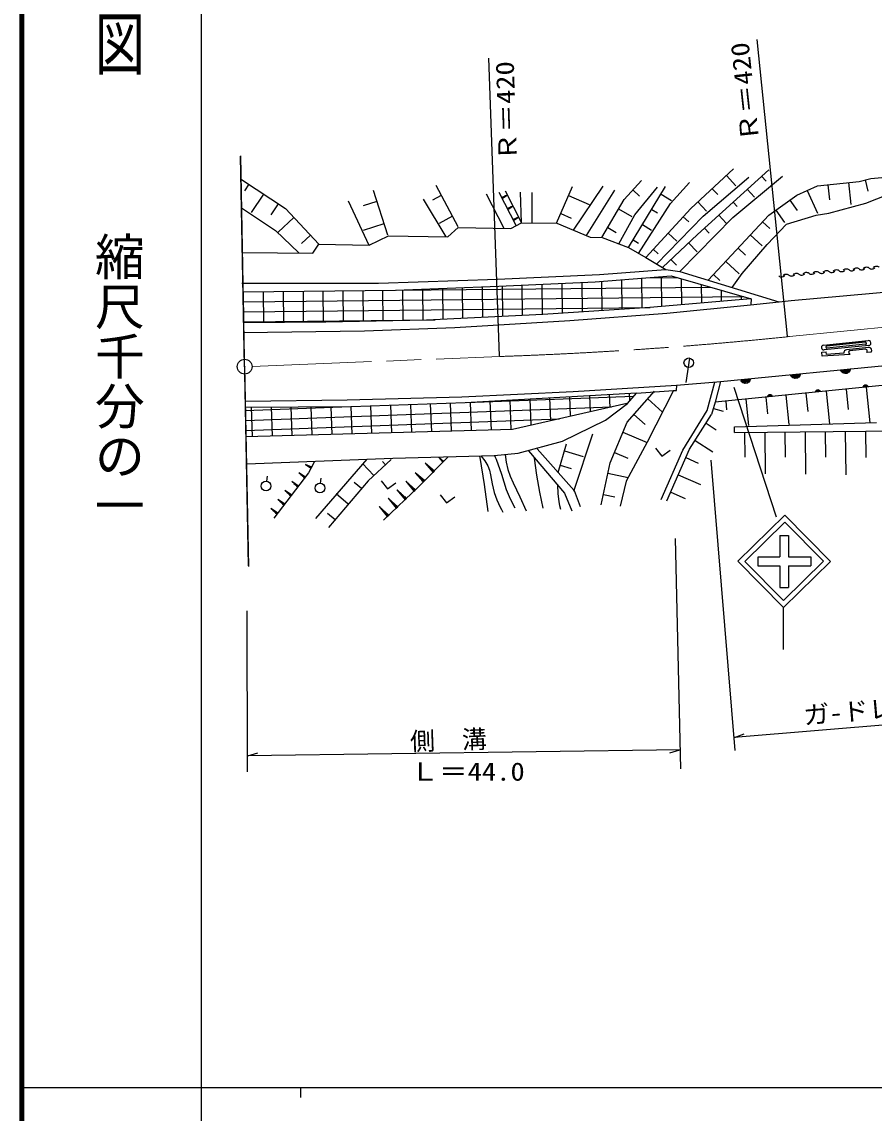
# Model space of a CAD drawing. Units: millimetres, scale not verified. Extents: x 40000 to 680000, y 20000 to 380000.
# Drawn here: x 40000 to 125604, y 202409 to 312102 of the extents above; entities that cross this region are included whole.
import ezdxf
from ezdxf.enums import TextEntityAlignment as Align

# ---------------------------------------------------------------- set-up
doc = ezdxf.new("R2010")
doc.units = ezdxf.units.MM
doc.header["$LTSCALE"] = 1000
doc.linetypes.add('CHAIN', pattern=[18.5, 12, -1.5, 3.5, -1.5])
for name, color, linetype, lineweight in [('M-BGD', 7, 'Continuous', 25), ('M-BMK', 2, 'CHAIN', 13), ('M-TTL', 2, 'Continuous', 140), ('M-TTL-BAND', 7, 'Continuous', 25)]:
    doc.layers.add(name, color=color, linetype=linetype, lineweight=lineweight)
doc.styles.add('@ＭＳ ゴシック', font='')
doc.styles.add('ＭＳ ゴシック', font='')
doc.styles.get('@ＭＳ ゴシック').set_extended_font_data('@MS Gothic')
doc.styles.get('ＭＳ ゴシック').set_extended_font_data('MS Gothic')

# ---------------------------------------------------------------- blocks, each defined once
blk = doc.blocks.new('BUHIN1')
at = {"color": 7, "linetype": 'Continuous', "lineweight": 25}
for radius in [746, 22.5]:
    blk.add_circle((0, 0), radius, dxfattribs=at)
blk = doc.blocks.new('BUHIN4')
at = {"color": 7, "linetype": 'Continuous', "lineweight": 25}
blk.add_line((-138, 182), (-453, 598), dxfattribs=at)
blk.add_circle((158, -209), 484, dxfattribs=at)
blk = doc.blocks.new('BUHIN5')
at = {"color": 7, "linetype": 'Continuous', "lineweight": 25}
blk.add_lwpolyline([(-813, -169), (213, -281), (383, 737)], dxfattribs=at)
blk = doc.blocks.new('BUHIN26')
at = {"color": 7, "linetype": 'Continuous', "lineweight": 25}
for p, q in [((349, 328), (-252, -407)), ((-188, -428), (382, 269)), ((406, 201), (-114, -436)), ((-37, -441), (423, 122)), ((433, 36), (50, -432)), ((173, -381), (409, -92))]:
    blk.add_line(p, q, dxfattribs=at)
blk.add_lwpolyline([(316, 387), (380, 283), (419, 177), (443, 32), (420, -91), (374, -206), (276, -326), (173, -393), (57, -440), (-90, -446), (-204, -431), (-316, -387)], close=True, dxfattribs=at)
blk = doc.blocks.new('BUHIN27')
at = {"color": 7, "linetype": 'Continuous', "lineweight": 25}
for p, q in [((-217, -18), (-26, 216)), ((18, 220), (-211, -61)), ((-87, 190), (-205, 46)), ((-203, -101), (57, 218)), ((94, 214), (-191, -135)), ((-174, -164), (126, 204))]:
    blk.add_line(p, q, dxfattribs=at)
blk.add_lwpolyline([(-158, -194), (-190, -142), (-210, -89), (-221, -16), (-210, 45), (-187, 103), (-138, 163), (-87, 196), (-29, 220), (45, 223), (102, 216), (158, 194)], close=True, dxfattribs=at)
blk = doc.blocks.new('BUHIN75')
at = {"color": 7, "linetype": 'Continuous', "lineweight": 25}
blk.add_line((-1505, 1988), (0, 0), dxfattribs=at)
blk.add_circle((-1215, 1604), 481, dxfattribs=at)
blk = doc.blocks.new('BUHIN80')
at = {"color": 7, "linetype": 'Continuous', "lineweight": 25}
for points in [[(-324, -388), (-259, -380), (-192, -356), (-135, -322), (-84, -282), (-32, -220), (14, -140), (38, -88), (53, -15), (62, 50)], [(-71, -53), (-60, 34), (-44, 96), (-15, 164), (23, 228), (71, 286), (135, 335), (202, 368), (271, 383), (324, 388)]]:
    blk.add_lwpolyline(points, dxfattribs=at)
blk = doc.blocks.new('BUHIN82')
at = {"color": 7, "linetype": 'Continuous', "lineweight": 25}
for p, q in [((579, 5), (-483, -4)), ((-210, 22), (579, 29)), ((579, 53), (72, 49)), ((344, 75), (578, 77)), ((-210, -26), (579, -19)), ((579, -37), (72, -41)), ((346, -66), (580, -64))]:
    blk.add_line(p, q, dxfattribs=at)
blk.add_lwpolyline([(599, 98), (-600, -5), (601, -88)], close=True, dxfattribs=at)
blk = doc.blocks.new('BUHIN83')
at = {"color": 7, "linetype": 'Continuous', "lineweight": 25}
for p, q in [((627, -16), (-523, 13)), ((-227, 32), (628, 10)), ((628, 36), (79, 50)), ((376, 69), (629, 62)), ((-228, -20), (626, -42)), ((626, -61), (77, -47)), ((372, -84), (625, -90))]:
    blk.add_line(p, q, dxfattribs=at)
blk.add_lwpolyline([(652, 85), (-650, 16), (647, -117)], close=True, dxfattribs=at)
blk = doc.blocks.new('BUHIN85')
at = {"color": 7, "linetype": 'Continuous', "lineweight": 25}
for p, q in [((383, 51), (-319, -42)), ((-141, -2), (381, 66)), ((-137, -34), (385, 35)), ((378, 82), (43, 38)), ((386, 23), (51, -21)), ((222, 78), (376, 98)), ((234, -15), (389, 5))]:
    blk.add_line(p, q, dxfattribs=at)
blk.add_lwpolyline([(388, 114), (-397, -52), (405, -9)], close=True, dxfattribs=at)
blk = doc.blocks.new('BUHIN95')
at = {"color": 7, "linetype": 'Continuous', "lineweight": 25}
for p, q in [((20, 104), (-99, -272)), ((-88, -276), (73, 230)), ((43, 96), (-76, -279)), ((-85, -154), (-121, -265)), ((-108, -269), (-31, -28)), ((-65, -283), (12, -42)), ((-18, -175), (-54, -287))]:
    blk.add_line(p, q, dxfattribs=at)
blk.add_lwpolyline([(-47, -300), (91, 286), (-135, -272)], close=True, dxfattribs=at)
blk = doc.blocks.new('BUHIN125')
at = {"color": 7, "linetype": 'Continuous', "lineweight": 25}
blk.add_line((0, 0), (425, 950), dxfattribs=at)

msp = doc.modelspace()

# ---------------------------------------------------------------- hatches: boundary and pattern name
at = {"layer": 'M-BGD'}
h = msp.add_hatch(dxfattribs=at)
h.set_pattern_fill('USER', color=256, style=0, pattern_type=2)
h.set_pattern_definition([(0.5927, (62271, 284956), (-10.344, 999.947), []), (90.593, (62271, 284956), (-3999.8, -41.38), []), (90.593, (64281, 283977), (-3999.8, -41.38), [])])
h.paths.add_polyline_path([(62271, 284956), (77537, 285114), (87907, 285535), (97593, 285956), (105226, 286588), (113228, 284272), (103068, 283377), (92329, 282693), (80643, 282114), (70535, 281903), (62271, 281850)])
h = msp.add_hatch(dxfattribs=at)
h.set_pattern_fill('USER', color=256, style=0, pattern_type=2)
h.set_pattern_definition([(2.1016, (73062, 273428), (-36.672, 999.327), []), (92.102, (73062, 273428), (-3997.3, -146.7), []), (92.102, (75097, 272502), (-3997.3, -146.7), [])])
h.paths.add_polyline_path([(62428, 273375), (73062, 273428), (84538, 273849), (101752, 274796), (100752, 273743), (89276, 271111), (62481, 270374)])

# ---------------------------------------------------------------- linework, layer by layer
for p, q in [((116905, 280499), (113866, 310326)), ((87958, 278515), (86900, 308443)), ((61948, 298631), (62341, 278284)), ((62376, 277443), (61977, 298594)), ((62376, 277443), (61977, 298594)), ((107192, 293329), (111488, 297319)), ((62072, 296260), (66480, 293328)), ((107844, 290721), (115017, 297242)), ((108441, 292556), (113017, 296484)), ((110772, 296654), (111726, 295626)), ((111416, 292441), (116411, 296598)), ((114300, 296590), (114762, 296082)), ((124084, 296057), (125286, 296369)), ((124685, 296213), (124982, 295068)), ((125286, 296369), (127869, 296592)), ((62807, 295771), (62373, 295120)), ((75295, 295173), (76730, 290684)), ((81568, 295669), (83793, 291526)), ((88545, 295101), (90168, 291914)), ((93708, 291863), (95301, 295554)), ((95423, 291152), (98371, 295573)), ((96707, 290615), (99551, 295189)), ((100479, 294250), (102244, 296168)), ((100939, 289417), (104660, 295554)), ((101361, 295209), (102037, 294587)), ((101577, 292708), (103827, 295492)), ((105162, 293852), (107068, 295950)), ((109340, 295324), (109887, 294734)), ((112865, 295286), (113596, 294482)), ((117849, 294677), (119898, 295612)), ((118873, 295144), (119918, 292856)), ((119898, 295612), (124084, 296057)), ((120944, 295723), (121105, 294208)), ((123037, 295946), (123271, 293747)), ((124762, 293890), (129490, 295721)), ((64276, 294794), (63038, 292933)), ((72776, 294099), (74859, 289670)), ((75654, 294051), (74279, 293611)), ((80306, 294261), (82588, 290506)), ((82124, 294633), (81261, 294170)), ((88439, 291329), (86677, 294773)), ((89645, 291640), (87939, 294949)), ((90168, 291885), (90090, 294979)), ((91259, 291878), (91259, 294953)), ((94907, 294643), (96993, 293743)), ((98262, 290438), (100479, 294250)), ((104195, 294787), (105244, 294151)), ((107908, 293994), (108778, 293057)), ((111430, 293981), (111845, 293525)), ((115017, 292672), (117849, 294677)), ((117141, 294176), (117876, 293138)), ((62077, 293419), (65475, 291117)), ((65745, 293817), (64997, 292693)), ((66480, 293328), (69821, 289761)), ((99932, 293310), (101252, 292543)), ((101920, 288819), (105162, 293852)), ((102661, 288414), (107192, 293329)), ((103265, 293253), (103830, 292910)), ((115725, 293173), (116611, 291922)), ((121064, 292861), (124762, 293890)), ((67315, 292437), (65731, 290952)), ((76372, 291806), (74285, 291139)), ((83237, 292562), (81902, 291845)), ((89121, 291315), (90195, 291885)), ((90195, 291885), (93725, 291863)), ((93725, 291863), (97079, 290460)), ((94121, 292821), (95170, 292369)), ((99975, 289772), (101577, 292708)), ((103751, 287751), (108441, 292556)), ((106094, 287004), (111416, 292441)), ((106437, 292511), (106988, 292004)), ((108944, 286131), (115017, 292672)), ((109996, 292677), (110725, 291876)), ((114400, 292007), (115125, 291335)), ((116793, 291755), (119767, 292670)), ((119767, 292670), (121064, 292861)), ((65475, 291117), (67821, 288881)), ((82769, 290503), (83837, 291424)), ((83837, 291424), (89121, 291315)), ((98839, 291431), (99677, 290943)), ((102335, 291718), (103239, 291170)), ((104345, 287412), (107844, 290721)), ((104929, 290874), (105799, 290072)), ((108561, 291373), (109036, 290851)), ((114848, 289734), (116793, 291755)), ((68986, 290653), (68101, 289824)), ((69224, 288859), (69838, 289758)), ((69838, 289758), (74881, 289648)), ((74881, 289648), (76810, 290591)), ((76810, 290591), (82769, 290503)), ((97079, 290460), (98269, 290438)), ((98269, 290438), (100923, 289416)), ((101404, 290184), (101924, 289869)), ((106962, 289887), (107824, 288975)), ((112331, 286797), (114848, 289734)), ((113166, 290678), (114346, 289583)), ((62143, 288925), (69224, 288859)), ((100923, 289416), (102662, 288414)), ((103420, 289238), (103914, 288782)), ((111932, 289349), (112676, 288659)), ((102662, 288414), (104694, 287205)), ((105197, 288218), (105742, 287641)), ((110698, 288020), (112033, 286780)), ((87761, 286244), (98023, 286709)), ((97593, 285956), (105226, 286588)), ((98023, 286709), (104649, 287202)), ((104674, 287217), (106093, 287005)), ((105221, 286586), (113240, 284255)), ((106093, 287005), (116029, 283960)), ((109464, 286691), (110105, 286095)), ((111346, 285395), (112331, 286797)), ((62095, 285821), (75837, 285821)), ((75837, 285821), (87761, 286244)), ((77537, 285114), (87907, 285535)), ((87907, 285535), (97593, 285956)), ((62271, 284956), (77537, 285114)), ((113228, 284272), (103068, 283377)), ((113240, 284255), (113230, 283682)), ((116048, 283954), (117275, 284108)), ((117275, 284108), (128832, 285143)), ((103068, 283377), (92329, 282692)), ((104787, 282804), (113173, 283648)), ((113173, 283648), (116048, 283954)), ((80643, 282113), (70535, 281903)), ((92329, 282692), (80643, 282113)), ((83500, 281386), (95051, 282076)), ((95051, 282076), (104787, 282804)), ((62226, 280888), (74415, 281041)), ((70535, 281903), (62271, 281850)), ((74415, 281041), (83500, 281386)), ((110187, 275935), (150319, 279911)), ((120528, 279618), (125005, 280070)), ((124722, 279891), (120841, 279499)), ((123853, 279954), (124806, 280050)), ((120350, 278896), (120797, 278941)), ((120390, 278498), (120350, 278896)), ((123195, 278681), (120390, 278498)), ((125055, 279573), (120578, 279120)), ((120824, 278677), (120797, 278941)), ((122571, 278791), (120827, 278677)), ((124742, 279692), (120862, 279300)), ((125026, 279369), (122837, 279148)), ((124742, 279190), (123150, 279029)), ((125314, 278896), (124866, 278850)), ((62365, 277441), (62375, 277441)), ((62370, 276785), (62743, 257409)), ((62376, 277443), (62755, 257367)), ((62376, 277443), (62755, 257367)), ((144981, 277419), (109638, 273875)), ((95374, 274950), (105748, 275585)), ((105748, 275585), (110189, 275941)), ((105755, 275046), (105784, 275588)), ((108823, 273036), (109613, 275895)), ((109653, 273877), (110189, 275941)), ((111496, 275380), (115755, 262339)), ((124808, 275396), (125170, 271788)), ((72689, 274103), (84198, 274420)), ((84198, 274420), (95374, 274950)), ((84538, 273849), (101752, 274796)), ((100789, 271863), (103549, 274968)), ((100817, 273744), (101750, 274771)), ((101750, 274771), (105435, 275050)), ((105465, 275053), (102798, 269845)), ((105435, 275050), (105755, 275046)), ((114724, 274385), (114893, 272706)), ((116741, 274587), (117039, 271612)), ((118758, 274790), (118945, 272920)), ((120775, 274992), (121105, 271700)), ((122792, 275194), (122998, 273135)), ((62429, 273375), (73062, 273428)), ((62450, 273961), (72689, 274103)), ((73062, 273428), (84538, 273849)), ((100752, 273743), (89276, 271111)), ((98624, 272065), (100817, 273744)), ((102859, 274192), (104350, 272867)), ((109638, 273875), (109279, 272620)), ((109455, 273238), (110444, 272955)), ((110691, 273981), (110780, 273092)), ((112707, 274183), (112974, 271524)), ((94286, 269966), (98624, 272065)), ((101479, 272639), (102613, 271631)), ((106399, 269046), (108823, 273036)), ((107055, 269160), (109279, 272620)), ((89276, 271111), (62481, 270374)), ((99095, 267785), (100789, 271863)), ((108723, 271755), (109748, 271095)), ((111572, 270819), (111586, 271380)), ((111585, 270822), (129780, 271006)), ((111586, 271380), (125847, 271845)), ((124726, 270955), (124753, 268318)), ((89855, 268753), (94286, 269966)), ((95436, 264944), (97337, 270686)), ((100366, 270843), (102792, 269836)), ((102798, 269845), (100711, 265941)), ((107611, 270025), (109388, 268882)), ((112596, 270832), (112621, 268354)), ((114617, 270852), (114660, 266679)), ((116639, 270873), (116665, 268342)), ((118661, 270893), (118704, 266631)), ((120682, 270914), (120709, 268330)), ((122704, 270934), (122748, 266584)), ((87429, 268520), (89855, 268753)), ((90886, 268971), (94503, 264720)), ((91744, 269195), (95473, 264981)), ((93862, 266814), (94707, 269696)), ((94496, 268975), (96384, 268421)), ((99519, 268805), (100868, 268244)), ((104199, 264086), (106399, 269046)), ((104795, 263970), (107055, 269160)), ((62613, 267680), (77260, 268240)), ((69362, 267829), (68793, 266759)), ((74657, 268141), (69490, 262185)), ((75359, 266503), (74223, 267723)), ((77101, 268124), (74779, 265962)), ((76520, 267584), (76223, 267903)), ((77260, 268240), (87429, 268520)), ((82813, 268375), (79900, 265416)), ((82309, 267900), (81931, 268272)), ((82020, 268168), (82301, 267891)), ((82037, 268185), (82318, 267908)), ((82294, 267885), (82114, 268063)), ((82326, 267917), (82145, 268095)), ((82202, 267957), (82285, 267875)), ((82251, 268008), (82334, 267925)), ((98186, 263551), (99095, 267785)), ((106678, 268295), (107920, 267754)), ((111656, 238861), (109233, 268045)), ((68793, 266759), (65311, 262230)), ((69083, 267291), (68536, 267582)), ((68670, 267495), (69077, 267278)), ((68683, 267519), (69090, 267303)), ((69072, 267269), (68811, 267408)), ((69096, 267316), (68835, 267454)), ((68944, 267319), (69064, 267255)), ((68982, 267392), (69103, 267328)), ((94073, 267534), (95176, 267211)), ((98868, 266726), (100898, 266290)), ((105925, 266565), (108167, 265589)), ((74779, 265962), (70796, 261274)), ((74115, 265181), (73390, 265797)), ((100711, 265941), (100099, 263422)), ((72788, 263618), (71562, 264659)), ((79900, 265416), (76327, 262025)), ((94503, 264720), (95249, 262967)), ((95473, 264981), (96070, 263377)), ((98413, 264609), (99570, 264361)), ((105172, 264835), (106621, 264204)), ((71460, 262055), (70714, 262689)), ((111903, 257878), (116622, 262530)), ((121214, 257872), (116622, 262530)), ((116617, 261823), (112610, 257873)), ((120507, 257877), (116617, 261823)), ((106187, 237008), (105642, 260168)), ((116135, 260474), (116987, 260474)), ((116135, 260474), (116136, 258314)), ((116987, 260474), (116988, 258314)), ((116495, 253220), (111903, 257878)), ((116500, 253927), (112610, 257873)), ((113935, 258313), (113936, 257421)), ((113955, 258313), (116136, 258314)), ((116495, 253220), (121214, 257872)), ((120507, 257877), (116500, 253927)), ((116988, 258314), (119228, 258315)), ((119228, 258315), (119228, 257423)), ((113916, 257421), (116136, 257422)), ((116136, 257422), (116137, 255261)), ((116988, 257422), (119228, 257423)), ((116988, 257422), (116989, 255261)), ((116137, 255261), (116989, 255261)), ((62654, 236703), (62647, 252902)), ((116475, 253220), (116476, 249013)), ((155573, 243845), (111548, 240157)), ((106142, 238936), (62653, 238332)), ((62712, 238311), (63708, 238612)), ((106052, 238911), (105056, 238610))]:
    msp.add_line(p, q, dxfattribs=at)
for points in [[(82349, 267926), (81889, 268313), (82284, 267859)], [(69119, 267333), (68476, 267614), (69069, 267237)]]:
    msp.add_lwpolyline(points, close=True, dxfattribs=at)
for points in [[(86821, 262871), (86452, 265584), (86021, 268298), (86008, 268377), (85993, 268465)], [(86140, 268442), (86499, 267964), (86800, 267462), (86966, 267031), (87076, 266577), (87222, 265678), (87428, 264788), (87702, 264051), (88033, 263334), (88162, 263073), (88298, 262804)], [(89559, 263209), (89084, 264124), (88665, 265059), (88194, 266591), (87664, 268104), (87583, 268297), (87497, 268499)], [(88545, 268601), (88649, 267855), (88812, 267116), (89057, 266443), (89363, 265778), (90026, 264373), (90641, 262956)], [(91469, 268246), (91706, 266539), (92005, 264830), (92165, 264028), (92331, 263226)], [(93801, 265525), (93839, 264686), (93938, 263846), (94009, 263477), (94088, 263108)]]:
    msp.add_lwpolyline(points, dxfattribs=at)
for centre, radius, start, end in [((124732, 279792), 100, 275.77594, 95.77594), ((125030, 279822), 250, 275.77594, 95.77594), ((120553, 279369), 250, 95.77588, 275.77594), ((120852, 279399), 100, 95.77588, 275.77594), ((122866, 278849), 300, 95.52222, 191.17023), ((123165, 278879), 150, 95.77594, 185.77594), ((123300, 278963), 300, 199.15466, 249.67926), ((124759, 279040), 150, 356.17603, 96.57831), ((124610, 279006), 300, 328.70776, 4.66241), ((125057, 279071), 300, 0.99542, 95.97528), ((125110, 279039), 250, 324.94684, 8.42365)]:
    msp.add_arc(centre, radius, start, end, dxfattribs=at)
at = {"layer": 'M-BMK'}
for p, q in [((117110, 280469), (160861, 284830)), ((63133, 277472), (87992, 278464))]:
    msp.add_line(p, q, dxfattribs=at)
msp.add_arc((73714, 698172), 419951, 271.94643, 275.93164, dxfattribs=at)
at = {"layer": 'M-TTL'}
msp.add_line((40000, 380000), (40000, 20000), dxfattribs=at)
at = {"layer": 'M-TTL-BAND'}
for p, q in [((58000, 370000), (58000, 20000)), ((40000, 205000), (579000, 205000)), ((68000, 205000), (68000, 204000))]:
    msp.add_line(p, q, dxfattribs=at)

# ---------------------------------------------------------------- block references
at = {"layer": 'M-BGD', "rotation": 314.92377}
for name, p in [('BUHIN95', (88494, 294537)), ('BUHIN95', (89059, 293432)), ('BUHIN95', (89623, 292327)), ('BUHIN80', (120570, 286955)), ('BUHIN80', (121577, 287044)), ('BUHIN80', (122584, 287132)), ('BUHIN80', (123591, 287221)), ('BUHIN80', (124598, 287309)), ('BUHIN80', (125605, 287397)), ('BUHIN80', (116543, 286602)), ('BUHIN80', (117550, 286690)), ('BUHIN80', (118557, 286779)), ('BUHIN80', (119563, 286867)), ('BUHIN1', (62376, 277443)), ('BUHIN75', (106704, 275839)), ('BUHIN26', (122728, 277178)), ('BUHIN26', (112695, 276184)), ('BUHIN26', (117712, 276681)), ('BUHIN27', (124745, 275390)), ('BUHIN27', (115143, 274427)), ('BUHIN27', (119944, 274909)), ('BUHIN5', (104330, 268806)), ('BUHIN82', (80939, 267306)), ('BUHIN85', (68140, 266541)), ('BUHIN5', (76785, 265501)), ('BUHIN82', (79948, 266340)), ('BUHIN4', (64566, 265701)), ('BUHIN85', (67437, 265640)), ('BUHIN4', (69975, 265501)), ('BUHIN83', (79019, 265449)), ('BUHIN85', (66734, 264739)), ('BUHIN83', (78123, 264605)), ('BUHIN5', (82695, 264099)), ('BUHIN85', (65328, 262937)), ('BUHIN85', (66031, 263838)), ('BUHIN83', (76330, 262916)), ('BUHIN83', (77226, 263761)), ('BUHIN125', (111571, 240179))]:
    msp.add_blockref(name, p, dxfattribs=at)

# ---------------------------------------------------------------- texts
at = {"layer": 'M-BGD', "style": 'ＭＳ ゴシック'}
for s, rotation, width, p in [('Ｒ＝420', 96.2, 1.15, (114616, 300194)), ('Ｒ＝420', 91.9, 1.15, (90285, 298143)), ('ガ-ドレ-ル', 4.9, 1.05, (118623, 240920))]:
    msp.add_text(s, height=1833, rotation=rotation, dxfattribs=dict(at, width=width)).set_placement(p, align=Align.BOTTOM_LEFT)
at = {"layer": 'M-BGD', "style": 'ＭＳ ゴシック', "width": 1.15}
msp.add_text('Ｌ＝44.0', height=1833, dxfattribs=at).set_placement((79022, 235281), align=Align.BOTTOM_LEFT)
at = {"layer": 'M-BGD', "insert": (79034, 238654), "char_height": 1833, "attachment_point": 7, "rotation": 2, "style": 'ＭＳ ゴシック'}
msp.add_mtext('\\T2.08;側溝', dxfattribs=at)
at = {"layer": 'M-TTL-BAND', "style": '@ＭＳ ゴシック', "width": 1.4}
msp.add_text('平  面  図', height=3666, rotation=270, dxfattribs=at).set_placement((49777, 306475), align=Align.MIDDLE_RIGHT)
at = {"layer": 'M-TTL-BAND', "style": '@ＭＳ ゴシック'}
msp.add_text('縮尺千分の一', height=3666, rotation=270, dxfattribs=at).set_placement((49777, 261030), align=Align.MIDDLE_RIGHT)

doc.saveas('drawing.dxf')
